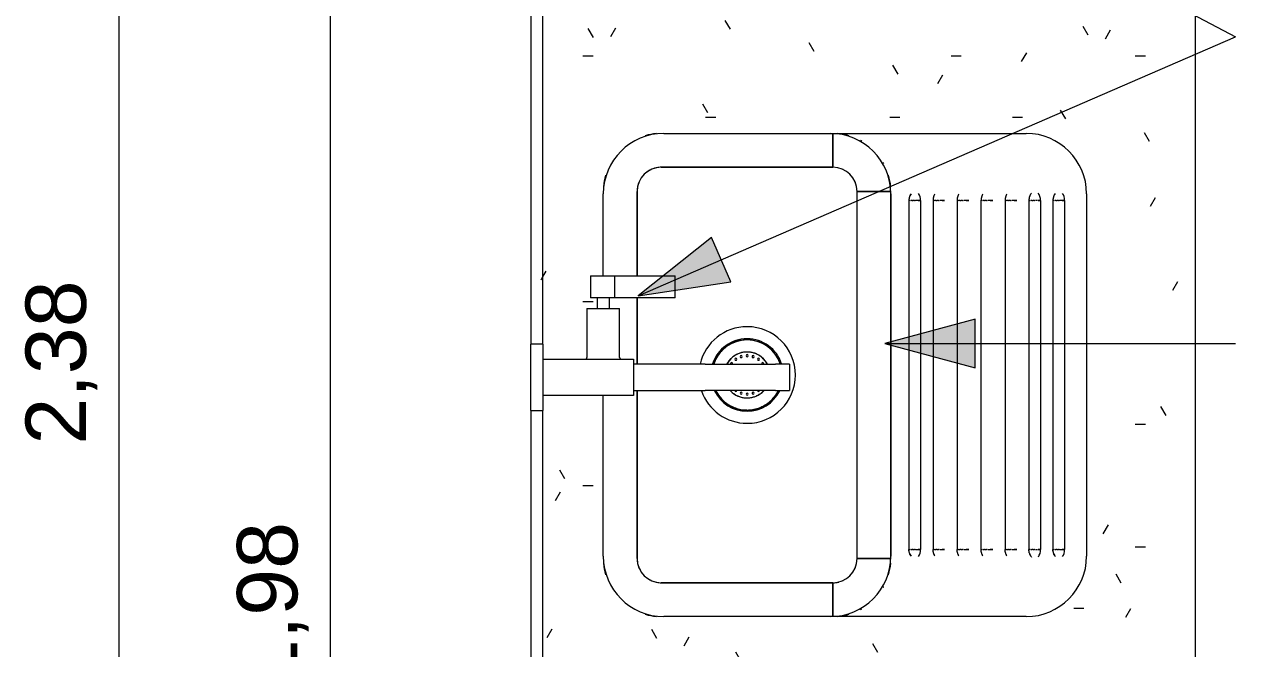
# Model space of a CAD drawing. Header units: millimetres. Extents: x 6080 to 25173, y -19165 to 2725.
# Drawn here: x 11617 to 12636, y -18186 to -17670 of the extents above; entities that cross this region are included whole.
import ezdxf

# ---------------------------------------------------------------- set-up
doc = ezdxf.new("R2010")
doc.units = ezdxf.units.MM
for name, color, linetype, lineweight in [('A-ANNO-DIMS', 211, 'Continuous', 9), ('A-ANNO-DIMS-25', 211, 'Continuous', 9), ('A-DETL-THIN', 151, 'Continuous', 9), ('G-ANNO-TEXT', 231, 'Continuous', 9), ('I-FURN', 30, 'Continuous', 9), ('P-SANR-FIXT', 6, 'Continuous', 9)]:
    doc.layers.add(name, color=color, linetype=linetype, lineweight=lineweight)
doc.styles.add('@Arial Unicode MS', font='ARIALUNI.TTF', dxfattribs={"height": 50})
doc.dimstyles.new('CRT_-__Metros_-_Linha_de_chamada_3_5_mm', dxfattribs={"dimscale": 304.8, "dimtxt": 50.292243, "dimasz": 0.164042, "dimexe": 0.082021, "dimexo": 0.0625, "dimgap": 0.04101, "dimtad": 1, "dimlfac": 0.001, "dimrnd": 0.01, "dimzin": 0, "dimdsep": 46, "dimtxsty": '@Arial Unicode MS', "dimblk1": 'OBLIQUE', "dimblk2": 'OBLIQUE', "dimsah": 1, "dimcen": 0.09, "dimdle": 0.082021, "dimazin": 0, "dimtfac": 1, "dimtdec": 4, "dimtix": 1, "dimtmove": 0, "dimatfit": 3, "dimfxl": 0.492126, "dimfxlon": 1, "dimtvp": 1, "dimtolj": 1, "dimtzin": 0, "dimarcsym": 2})
pattern_1 = [(0, (-7733.42, -19778.45), (203.2, 50.8), [8.382, -144.018, 8.382, -144.018, -812.8]), (0, (-7733.42, -19778.45), (203.2, 50.8), [-304.8, 8.382, -296.418, 8.382, -144.018, -355.6]), (0, (-7733.42, -19778.45), (203.2, 50.8), [-762, 8.382, -93.218, 8.382, -245.618]), (120, (-7657.22, -19753.05), (-145.5941, 150.57636), [8.382, -144.018, 8.382, -144.018, -812.8]), (120, (-7657.22, -19753.05), (-145.5941, 150.57636), [-304.8, 8.382, -296.418, 8.382, -144.018, -355.6]), (120, (-7657.22, -19753.05), (-145.5941, 150.57636), [-762, 8.382, -93.218, 8.382, -245.618]), (240, (-7631.82, -19651.45), (-57.6059, -201.37636), [8.382, -144.018, 8.382, -144.018, -812.8]), (240, (-7631.82, -19651.45), (-57.6059, -201.37636), [-304.8, 8.382, -296.418, 8.382, -144.018, -355.6]), (240, (-7631.82, -19651.45), (-57.6059, -201.37636), [-762, 8.382, -93.218, 8.382, -245.618])]

# ---------------------------------------------------------------- blocks, each defined once
blk = doc.blocks.new('BANCADA LAVANDERIA - BANCADA LAVANDERIA-4419173-Elevação de topo')
at = {"layer": 'I-FURN'}
h = blk.add_hatch(dxfattribs=at)
h.set_pattern_fill('FP_14', color=256, style=0, pattern_type=2)
h.set_pattern_definition(pattern_1)
h.paths.add_polyline_path([(-7064.6, -19139.7), (-7054.6, -19139.7), (-7054.6, -17989.1), (-7064.6, -17989.1), (-7064.6, -18628.8)])
h.paths.add_polyline_path([(-7059.5, -17934.1), (-7054.6, -17934.1), (-7054.6, -17486.5), (-7064.6, -17486.5), (-7064.6, -17934.1)])
h.paths.add_polyline_path([(-4754.6, -17659.7), (-4744.6, -17659.7), (-4744.6, -16759.7), (-7064.6, -16759.7), (-7064.6, -17431.5), (-7054.6, -17431.5), (-7054.6, -16769.7), (-4754.6, -16769.7)])
h = blk.add_hatch(dxfattribs=at)
h.set_pattern_fill('FP_14', color=256, style=0, pattern_type=2)
h.set_pattern_definition(pattern_1)
h.paths.add_polyline_path([(-6514.6, -18259.7), (-6514.6, -17159.7), (-5294.6, -17159.7), (-5294.6, -17659.7), (-4754.6, -17659.7), (-4754.6, -16769.7), (-7054.6, -16769.7), (-7054.6, -17444), (-7017.3, -17443.9), (-7017.7, -17443.6), (-7018.2, -17443.4), (-7017.7, -17442.6), (-7018.2, -17442.6), (-7018.2, -17402), (-7009.6, -17402), (-7009.8, -17393.1), (-7015.1, -17393.1), (-7015, -17375), (-7004.6, -17375), (-7004.6, -17309.7), (-7002.9, -17296.7), (-6997.9, -17284.7), (-6990, -17274.3), (-6979.6, -17266.3), (-6967.6, -17261.4), (-6954, -17259.7), (-6654.6, -17259.7), (-6641.7, -17261.4), (-6629.6, -17266.3), (-6619.3, -17274.3), (-6611.3, -17284.7), (-6606.3, -17296.7), (-6604.6, -17309.7), (-6604.6, -17609.7), (-6606.3, -17622.6), (-6611.3, -17634.7), (-6619.3, -17645), (-6630.1, -17653.2), (-6641.7, -17657.9), (-6654.6, -17659.7), (-6954.6, -17659.7), (-6967.6, -17657.9), (-6979.6, -17653), (-6990, -17645), (-6997.9, -17634.7), (-7003, -17621.8), (-7004.6, -17609.7), (-7004.6, -17474), (-7054.6, -17474), (-7054.6, -17946.6), (-7017.3, -17946.5), (-7017.7, -17946.2), (-7018.2, -17946), (-7017.7, -17945.2), (-7018.2, -17945.2), (-7018.2, -17904.6), (-7009.6, -17904.6), (-7009.6, -17895.7), (-7015.1, -17895.7), (-7015, -17877.6), (-7004.6, -17877.6), (-7004.6, -17809.7), (-7002.9, -17796.7), (-6997.9, -17784.7), (-6990, -17774.3), (-6979.6, -17766.3), (-6967.6, -17761.4), (-6954.6, -17759.7), (-6654.6, -17759.7), (-6641.7, -17761.4), (-6629.6, -17766.3), (-6619.3, -17774.3), (-6611.3, -17784.7), (-6606.3, -17796.7), (-6604.6, -17809.7), (-6604.6, -18109.7), (-6606.3, -18122.6), (-6611.3, -18134.7), (-6619.3, -18145), (-6630.1, -18153.2), (-6641.7, -18157.9), (-6654.6, -18159.7), (-6954.6, -18159.7), (-6967.6, -18157.9), (-6979.6, -18153), (-6990, -18145), (-6997.9, -18134.7), (-7002.9, -18122.6), (-7004.6, -18109.7), (-7004.6, -17976.6), (-7054.6, -17976.6), (-7054.6, -18259.7), (-6586.9, -18259.7)])
h.paths.add_polyline_path([(-6965.6, -17197.1), (-6968.4, -17197), (-6966, -17197), (-6965.9, -17197)])
h.paths.add_polyline_path([(-6965.4, -17196.9), (-6965.4, -17196.6), (-6965.4, -17196.9)])
h.paths.add_polyline_path([(-6960.1, -17196.9), (-6960.1, -17196.6), (-6960.6, -17196.6)])
h.paths.add_polyline_path([(-6962.7, -17197.2), (-6966.9, -17196.8), (-6967.1, -17196.6), (-6968.4, -17196.9), (-6968.6, -17197), (-6973.9, -17196.9), (-6974.1, -17196.8), (-6974.4, -17196.6), (-6979.7, -17196.6), (-6979.7, -17190.7), (-6977.8, -17190.7), (-6977.8, -17188.2), (-6979.7, -17188.2), (-6979.7, -17187.4), (-6995.5, -17187.4), (-6995.5, -17153.9), (-6979.7, -17153.9), (-6979.7, -17149.7), (-6978, -17149.7), (-6978, -17149.2), (-6947.5, -17149.2), (-6947.5, -17149.7), (-6945.7, -17149.7), (-6945.7, -17188.2), (-6947.7, -17188.2), (-6947.7, -17190.7), (-6945.7, -17190.7), (-6945.7, -17196.6), (-6952.9, -17196.9), (-6956.2, -17197), (-6960.1, -17197.1)])
h.paths.add_polyline_path([(-6956.9, -17197), (-6953.3, -17196.9), (-6958.2, -17196.9)])
for p, q in [((-7064.6, -17486.5), (-7064.6, -17934.1)), ((-7054.6, -17934.1), (-7054.6, -17486.5)), ((-6954.6, -17759.7), (-6654.6, -17759.7)), ((-6814.6, -17759.8), (-6814.6, -17787.7)), ((-6814.6, -17787.7), (-6956.6, -17787.7)), ((-6956.6, -17787.7), (-6814.6, -17787.7)), ((-7004.6, -17877.6), (-7004.6, -17809.7)), ((-6976.6, -17807.7), (-6976.6, -17877.6)), ((-6976.6, -17877.6), (-6976.6, -17807.7)), ((-6794.6, -18111.7), (-6794.6, -17807.7)), ((-6766.9, -17807.7), (-6794.6, -17807.7)), ((-6794.6, -17807.7), (-6766.9, -17807.7)), ((-6794.6, -18111.7), (-6794.6, -17807.7)), ((-6766.6, -18109.7), (-6766.6, -17809.7)), ((-6766.6, -17809.7), (-6766.6, -18109.7)), ((-6604.6, -17809.7), (-6604.6, -18109.7)), ((-6751.3, -17815.2), (-6751.6, -17815.2)), ((-6751.6, -17815.2), (-6751.6, -18104.2)), ((-6750.5, -17815.2), (-6750.9, -17815.2)), ((-6750.1, -17815.2), (-6749.8, -17815.2)), ((-6749.4, -17815.2), (-6749.8, -17815.2)), ((-6748.9, -17815.2), (-6749.4, -17815.2)), ((-6748.9, -17815.2), (-6748.2, -17815.2)), ((-6747.1, -17815.2), (-6748.3, -17815.2)), ((-6747.1, -17815.2), (-6746.6, -17815.2)), ((-6744.4, -17815.2), (-6746.1, -17815.2)), ((-6742, -17815.2), (-6744.1, -17815.2)), ((-6744.1, -17815.2), (-6742, -17815.2)), ((-6742, -17815.2), (-6742, -18104.2)), ((-6731.4, -17815.2), (-6731.7, -17815.2)), ((-6731.7, -17815.2), (-6731.7, -18104.2)), ((-6730.6, -17815.2), (-6731, -17815.2)), ((-6730.2, -17815.2), (-6729.9, -17815.2)), ((-6729.4, -17815.2), (-6729.9, -17815.2)), ((-6729, -17815.2), (-6729.4, -17815.2)), ((-6729, -17815.2), (-6728.3, -17815.2)), ((-6727.2, -17815.2), (-6728.3, -17815.2)), ((-6727.2, -17815.2), (-6726.7, -17815.2)), ((-6724.5, -17815.2), (-6726.2, -17815.2)), ((-6722.1, -17815.2), (-6724.2, -17815.2)), ((-6724.2, -17815.2), (-6722.1, -17815.2)), ((-6711.5, -17815.2), (-6711.8, -17815.2)), ((-6711.8, -17815.2), (-6711.8, -18104.2)), ((-6710.7, -17815.2), (-6711.1, -17815.2)), ((-6710.3, -17815.2), (-6710, -17815.2)), ((-6709.6, -17815.2), (-6710, -17815.2)), ((-6709.1, -17815.2), (-6709.6, -17815.2)), ((-6709.1, -17815.2), (-6708.4, -17815.2)), ((-6707.3, -17815.2), (-6708.5, -17815.2)), ((-6707.3, -17815.2), (-6706.8, -17815.2)), ((-6704.6, -17815.2), (-6706.3, -17815.2)), ((-6702.2, -17815.2), (-6704.3, -17815.2)), ((-6704.3, -17815.2), (-6702.2, -17815.2)), ((-6692, -17815.2), (-6692, -18104.2)), ((-6691.6, -17815.2), (-6691.9, -17815.2)), ((-6690.9, -17815.2), (-6691.2, -17815.2)), ((-6690.4, -17815.2), (-6690.1, -17815.2)), ((-6689.7, -17815.2), (-6690.1, -17815.2)), ((-6689.2, -17815.2), (-6689.7, -17815.2)), ((-6689.2, -17815.2), (-6688.6, -17815.2)), ((-6687.4, -17815.2), (-6688.6, -17815.2)), ((-6687.5, -17815.2), (-6686.9, -17815.2)), ((-6684.7, -17815.2), (-6686.4, -17815.2)), ((-6682.3, -17815.2), (-6684.4, -17815.2)), ((-6684.4, -17815.2), (-6682.3, -17815.2)), ((-6672.1, -17815.2), (-6672.1, -18104.2)), ((-6671.7, -17815.2), (-6672, -17815.2)), ((-6671, -17815.2), (-6671.3, -17815.2)), ((-6670.5, -17815.2), (-6670.2, -17815.2)), ((-6669.8, -17815.2), (-6670.2, -17815.2)), ((-6669.3, -17815.2), (-6669.8, -17815.2)), ((-6669.3, -17815.2), (-6668.7, -17815.2)), ((-6667.6, -17815.2), (-6668.7, -17815.2)), ((-6667.6, -17815.2), (-6667, -17815.2)), ((-6664.8, -17815.2), (-6666.5, -17815.2)), ((-6662.4, -17815.2), (-6664.5, -17815.2)), ((-6664.5, -17815.2), (-6662.4, -17815.2)), ((-6652, -17815.2), (-6652.3, -17815.2)), ((-6652.3, -17815.2), (-6652.3, -18104.2)), ((-6651.8, -17815.2), (-6651.7, -17815.2)), ((-6651.2, -17815.2), (-6651.7, -17815.2)), ((-6650.8, -17815.2), (-6650.5, -17815.2)), ((-6650.1, -17815.2), (-6650.5, -17815.2)), ((-6649.6, -17815.2), (-6650.1, -17815.2)), ((-6649.6, -17815.2), (-6648.9, -17815.2)), ((-6647.8, -17815.2), (-6648.9, -17815.2)), ((-6647.8, -17815.2), (-6647.3, -17815.2)), ((-6645.1, -17815.2), (-6646.8, -17815.2)), ((-6642.7, -17815.2), (-6644.8, -17815.2)), ((-6644.8, -17815.2), (-6642.7, -17815.2)), ((-6642.7, -17815.2), (-6642.7, -18104.2)), ((-6632.1, -17815.2), (-6632.4, -17815.2)), ((-6632.4, -17815.2), (-6632.4, -18104.2)), ((-6631.3, -17815.2), (-6631.7, -17815.2)), ((-6630.9, -17815.2), (-6630.6, -17815.2)), ((-6630.2, -17815.2), (-6630.6, -17815.2)), ((-6629.7, -17815.2), (-6630.2, -17815.2)), ((-6629.7, -17815.2), (-6629, -17815.2)), ((-6627.9, -17815.2), (-6629, -17815.2)), ((-6627.9, -17815.2), (-6627.4, -17815.2)), ((-6625.2, -17815.2), (-6626.9, -17815.2)), ((-6622.8, -17815.2), (-6624.9, -17815.2)), ((-6624.9, -17815.2), (-6622.8, -17815.2)), ((-6622.8, -17815.2), (-6622.8, -18104.2)), ((-6976.6, -17895.7), (-6976.6, -17950.6)), ((-6976.6, -17950.6), (-6976.6, -17895.7)), ((-6976.6, -17972.6), (-6976.6, -18111.7)), ((-6976.6, -18111.7), (-6976.6, -17972.6)), ((-7004.6, -18109.7), (-7004.6, -17976.6)), ((-7064.6, -17989.1), (-7064.6, -19139.7)), ((-7054.6, -19139.7), (-7054.6, -17989.1)), ((-6751.6, -18104.2), (-6751.3, -18104.2)), ((-6750.9, -18104.2), (-6750.5, -18104.2)), ((-6749.8, -18104.2), (-6750.1, -18104.2)), ((-6749.8, -18104.2), (-6749.4, -18104.2)), ((-6749.4, -18104.2), (-6748.9, -18104.2)), ((-6748.2, -18104.2), (-6748.9, -18104.2)), ((-6748.3, -18104.2), (-6747.1, -18104.2)), ((-6746.6, -18104.2), (-6747.1, -18104.2)), ((-6746.1, -18104.2), (-6744.4, -18104.2)), ((-6744.1, -18104.2), (-6742, -18104.2)), ((-6742, -18104.2), (-6744.1, -18104.2)), ((-6731.7, -18104.2), (-6731.4, -18104.2)), ((-6731, -18104.2), (-6730.6, -18104.2)), ((-6729.9, -18104.2), (-6730.2, -18104.2)), ((-6729.9, -18104.2), (-6729.4, -18104.2)), ((-6729.4, -18104.2), (-6729, -18104.2)), ((-6728.3, -18104.2), (-6729, -18104.2)), ((-6728.3, -18104.2), (-6727.2, -18104.2)), ((-6726.7, -18104.2), (-6727.2, -18104.2)), ((-6726.2, -18104.2), (-6724.5, -18104.2)), ((-6724.2, -18104.2), (-6722.1, -18104.2)), ((-6722.1, -18104.2), (-6724.2, -18104.2)), ((-6711.8, -18104.2), (-6711.5, -18104.2)), ((-6711.1, -18104.2), (-6710.7, -18104.2)), ((-6710, -18104.2), (-6710.3, -18104.2)), ((-6710, -18104.2), (-6709.6, -18104.2)), ((-6709.6, -18104.2), (-6709.1, -18104.2)), ((-6708.4, -18104.2), (-6709.1, -18104.2)), ((-6708.5, -18104.2), (-6707.3, -18104.2)), ((-6706.8, -18104.2), (-6707.3, -18104.2)), ((-6706.3, -18104.2), (-6704.6, -18104.2)), ((-6704.3, -18104.2), (-6702.2, -18104.2)), ((-6702.2, -18104.2), (-6704.3, -18104.2)), ((-6691.9, -18104.2), (-6691.6, -18104.2)), ((-6691.2, -18104.2), (-6690.9, -18104.2)), ((-6690.1, -18104.2), (-6690.4, -18104.2)), ((-6690.1, -18104.2), (-6689.7, -18104.2)), ((-6689.7, -18104.2), (-6689.2, -18104.2)), ((-6688.6, -18104.2), (-6689.2, -18104.2)), ((-6688.6, -18104.2), (-6687.4, -18104.2)), ((-6686.9, -18104.2), (-6687.5, -18104.2)), ((-6686.4, -18104.2), (-6684.7, -18104.2)), ((-6684.4, -18104.2), (-6682.3, -18104.2)), ((-6682.3, -18104.2), (-6684.4, -18104.2)), ((-6672, -18104.2), (-6671.7, -18104.2)), ((-6671.3, -18104.2), (-6671, -18104.2)), ((-6670.2, -18104.2), (-6670.5, -18104.2)), ((-6670.2, -18104.2), (-6669.8, -18104.2)), ((-6669.8, -18104.2), (-6669.3, -18104.2)), ((-6668.7, -18104.2), (-6669.3, -18104.2)), ((-6668.7, -18104.2), (-6667.6, -18104.2)), ((-6667, -18104.2), (-6667.6, -18104.2)), ((-6666.5, -18104.2), (-6664.8, -18104.2)), ((-6664.5, -18104.2), (-6662.4, -18104.2)), ((-6662.4, -18104.2), (-6664.5, -18104.2)), ((-6652.3, -18104.2), (-6652, -18104.2)), ((-6651.7, -18104.2), (-6651.8, -18104.2)), ((-6651.7, -18104.2), (-6651.2, -18104.2)), ((-6650.5, -18104.2), (-6650.8, -18104.2)), ((-6650.5, -18104.2), (-6650.1, -18104.2)), ((-6650.1, -18104.2), (-6649.6, -18104.2)), ((-6648.9, -18104.2), (-6649.6, -18104.2)), ((-6648.9, -18104.2), (-6647.8, -18104.2)), ((-6647.3, -18104.2), (-6647.8, -18104.2)), ((-6646.8, -18104.2), (-6645.1, -18104.2)), ((-6644.8, -18104.2), (-6642.7, -18104.2)), ((-6642.7, -18104.2), (-6644.8, -18104.2)), ((-6632.4, -18104.2), (-6632.1, -18104.2)), ((-6631.7, -18104.2), (-6631.3, -18104.2)), ((-6630.6, -18104.2), (-6630.9, -18104.2)), ((-6630.6, -18104.2), (-6630.2, -18104.2)), ((-6630.2, -18104.2), (-6629.7, -18104.2)), ((-6629, -18104.2), (-6629.7, -18104.2)), ((-6629, -18104.2), (-6627.9, -18104.2)), ((-6627.4, -18104.2), (-6627.9, -18104.2)), ((-6626.9, -18104.2), (-6625.2, -18104.2)), ((-6624.9, -18104.2), (-6622.8, -18104.2)), ((-6622.8, -18104.2), (-6624.9, -18104.2)), ((-6794.6, -18111.7), (-6766.9, -18111.7)), ((-6766.9, -18111.7), (-6794.6, -18111.7)), ((-6956.6, -18131.7), (-6814.6, -18131.7)), ((-6814.6, -18131.7), (-6956.6, -18131.7)), ((-6814.6, -18131.7), (-6814.6, -18159.6)), ((-6654.6, -18159.7), (-6954.6, -18159.7))]:
    blk.add_line(p, q, dxfattribs=at)
at = {"layer": 'I-FURN', "flags": 128}
for points in [[(-6814.6, -17787.7), (-6814.6, -17780.4), (-6814.6, -17773.7), (-6814.6, -17767.9), (-6814.6, -17763.4), (-6814.6, -17760.6), (-6814.6, -17759.8)], [(-6750.2, -17810), (-6750.4, -17810.3), (-6750.5, -17810.6), (-6750.7, -17810.9), (-6750.8, -17811.1), (-6750.9, -17811.4), (-6751, -17811.7), (-6751.1, -17812), (-6751.2, -17812.3), (-6751.3, -17812.5), (-6751.4, -17812.8), (-6751.4, -17813.1), (-6751.5, -17813.3), (-6751.5, -17813.6), (-6751.5, -17813.8), (-6751.6, -17814.1), (-6751.6, -17814.4), (-6751.6, -17814.6), (-6751.6, -17814.9), (-6751.6, -17815.1), (-6751.6, -17815.2)], [(-6730.3, -17810), (-6730.4, -17810.3), (-6730.6, -17810.6), (-6730.7, -17810.9), (-6730.9, -17811.1), (-6731, -17811.4), (-6731.1, -17811.7), (-6731.2, -17812), (-6731.3, -17812.3), (-6731.4, -17812.5), (-6731.4, -17812.8), (-6731.5, -17813.1), (-6731.5, -17813.3), (-6731.6, -17813.6), (-6731.6, -17813.8), (-6731.7, -17814.1), (-6731.7, -17814.4), (-6731.7, -17814.6), (-6731.7, -17814.9), (-6731.7, -17815.1), (-6731.7, -17815.2)], [(-6710.4, -17810), (-6710.6, -17810.3), (-6710.7, -17810.6), (-6710.9, -17810.9), (-6711, -17811.1), (-6711.1, -17811.4), (-6711.2, -17811.7), (-6711.3, -17812), (-6711.4, -17812.3), (-6711.5, -17812.5), (-6711.5, -17812.8), (-6711.6, -17813.1), (-6711.7, -17813.3), (-6711.7, -17813.6), (-6711.7, -17813.8), (-6711.8, -17814.1), (-6711.8, -17814.4), (-6711.8, -17814.6), (-6711.8, -17814.9), (-6711.8, -17815.1), (-6711.8, -17815.2)], [(-6690.5, -17810), (-6690.7, -17810.3), (-6690.8, -17810.6), (-6691, -17810.9), (-6691.1, -17811.1), (-6691.2, -17811.4), (-6691.3, -17811.7), (-6691.4, -17812), (-6691.5, -17812.3), (-6691.6, -17812.5), (-6691.7, -17812.8), (-6691.7, -17813.1), (-6691.8, -17813.3), (-6691.8, -17813.6), (-6691.9, -17813.8), (-6691.9, -17814.1), (-6691.9, -17814.4), (-6691.9, -17814.6), (-6691.9, -17814.9), (-6692, -17815.1), (-6692, -17815.2)], [(-6670.6, -17810), (-6670.8, -17810.3), (-6670.9, -17810.6), (-6671.1, -17810.9), (-6671.2, -17811.1), (-6671.3, -17811.4), (-6671.4, -17811.7), (-6671.5, -17812), (-6671.6, -17812.3), (-6671.7, -17812.5), (-6671.8, -17812.8), (-6671.8, -17813.1), (-6671.9, -17813.3), (-6671.9, -17813.6), (-6672, -17813.8), (-6672, -17814.1), (-6672, -17814.4), (-6672, -17814.6), (-6672.1, -17814.9), (-6672.1, -17815.1), (-6672.1, -17815.2)], [(-6650.9, -17810), (-6651, -17810.3), (-6651.2, -17810.6), (-6651.3, -17810.9), (-6651.5, -17811.1), (-6651.6, -17811.4), (-6651.7, -17811.7), (-6651.8, -17812), (-6651.9, -17812.3), (-6652, -17812.5), (-6652, -17812.8), (-6652.1, -17813.1), (-6652.1, -17813.3), (-6652.2, -17813.6), (-6652.2, -17813.8), (-6652.3, -17814.1), (-6652.3, -17814.4), (-6652.3, -17814.6), (-6652.3, -17814.9), (-6652.3, -17815.1), (-6652.3, -17815.2)], [(-6631, -17810), (-6631.1, -17810.3), (-6631.3, -17810.6), (-6631.5, -17810.9), (-6631.6, -17811.1), (-6631.7, -17811.4), (-6631.8, -17811.7), (-6631.9, -17812), (-6632, -17812.3), (-6632.1, -17812.5), (-6632.1, -17812.8), (-6632.2, -17813.1), (-6632.3, -17813.3), (-6632.3, -17813.6), (-6632.3, -17813.8), (-6632.4, -17814.1), (-6632.4, -17814.4), (-6632.4, -17814.6), (-6632.4, -17814.9), (-6632.4, -17815.1), (-6632.4, -17815.2)], [(-6885.6, -17930.7), (-6886.8, -17930.7), (-6887.9, -17930.7), (-6889.1, -17930.9), (-6890.2, -17931), (-6891.4, -17931.2), (-6892.5, -17931.5), (-6893.6, -17931.8), (-6894.7, -17932.1), (-6895.8, -17932.5), (-6896.9, -17932.9), (-6898, -17933.4), (-6899, -17933.9), (-6900, -17934.5), (-6901, -17935.1), (-6902, -17935.7), (-6902.9, -17936.4), (-6903.9, -17937.1), (-6904.7, -17937.8), (-6905.6, -17938.6), (-6906.4, -17939.4), (-6907.2, -17940.3), (-6908, -17941.2), (-6908.7, -17942.1), (-6909.4, -17943), (-6910, -17944), (-6910.6, -17945), (-6911.2, -17946), (-6911.7, -17947), (-6912.2, -17948.1), (-6912.6, -17949.1), (-6913, -17950.2), (-6913.2, -17950.6)], [(-6858.1, -17950.6), (-6858.4, -17949.7), (-6858.8, -17948.6), (-6859.3, -17947.6), (-6859.8, -17946.5), (-6860.3, -17945.5), (-6860.9, -17944.5), (-6861.5, -17943.5), (-6862.2, -17942.6), (-6862.9, -17941.7), (-6863.6, -17940.8), (-6864.4, -17939.9), (-6865.2, -17939.1), (-6866, -17938.3), (-6866.9, -17937.5), (-6867.8, -17936.8), (-6868.7, -17936.1), (-6869.7, -17935.4), (-6870.7, -17934.8), (-6871.7, -17934.2), (-6872.7, -17933.7), (-6873.8, -17933.2), (-6874.8, -17932.7), (-6875.9, -17932.3), (-6877, -17932), (-6878.1, -17931.6), (-6879.2, -17931.4), (-6880.4, -17931.1), (-6881.5, -17930.9), (-6882.7, -17930.8), (-6883.8, -17930.7), (-6885, -17930.7), (-6885.6, -17930.7)], [(-6885.6, -17940.7), (-6886.4, -17940.7), (-6887.1, -17940.7), (-6887.9, -17940.8), (-6888.6, -17940.9), (-6889.4, -17941), (-6890.1, -17941.2), (-6890.9, -17941.4), (-6891.6, -17941.6), (-6892.3, -17941.9), (-6893, -17942.2), (-6893.7, -17942.5), (-6894.4, -17942.8), (-6895.1, -17943.2), (-6895.7, -17943.6), (-6896.3, -17944), (-6897, -17944.4), (-6897.6, -17944.9), (-6898.1, -17945.4), (-6898.7, -17945.9), (-6899.2, -17946.4), (-6899.8, -17947), (-6900.3, -17947.5), (-6900.7, -17948.1), (-6901.2, -17948.8), (-6901.6, -17949.4), (-6902, -17950), (-6902.3, -17950.6)], [(-6869, -17950.4), (-6869.4, -17949.7), (-6869.8, -17949.1), (-6870.3, -17948.5), (-6870.7, -17947.9), (-6871.2, -17947.3), (-6871.7, -17946.7), (-6872.2, -17946.2), (-6872.8, -17945.6), (-6873.4, -17945.1), (-6873.9, -17944.7), (-6874.6, -17944.2), (-6875.2, -17943.8), (-6875.8, -17943.4), (-6876.5, -17943), (-6877.2, -17942.6), (-6877.8, -17942.3), (-6878.5, -17942), (-6879.3, -17941.7), (-6880, -17941.5), (-6880.7, -17941.3), (-6881.4, -17941.1), (-6882.2, -17941), (-6882.9, -17940.8), (-6883.7, -17940.7), (-6884.5, -17940.7), (-6885.2, -17940.7), (-6885.6, -17940.7)], [(-6911.5, -17972.8), (-6910.9, -17973.8), (-6910.4, -17974.8), (-6909.7, -17975.8), (-6909.1, -17976.7), (-6908.4, -17977.6), (-6907.6, -17978.5), (-6906.9, -17979.4), (-6906, -17980.2), (-6905.2, -17981), (-6904.3, -17981.8), (-6903.4, -17982.5), (-6902.5, -17983.2), (-6901.6, -17983.9), (-6900.6, -17984.5), (-6899.6, -17985.1), (-6898.5, -17985.6), (-6897.5, -17986.1), (-6896.4, -17986.6), (-6895.3, -17987), (-6894.2, -17987.3), (-6893.1, -17987.7), (-6892, -17987.9), (-6890.9, -17988.2), (-6889.7, -17988.4), (-6888.6, -17988.5), (-6887.4, -17988.6), (-6886.2, -17988.6), (-6885.6, -17988.7)], [(-6899.5, -17972.6), (-6899, -17973.1), (-6898.5, -17973.7), (-6897.9, -17974.2), (-6897.3, -17974.6), (-6896.7, -17975.1), (-6896.1, -17975.5), (-6895.4, -17975.9), (-6894.8, -17976.3), (-6894.1, -17976.7), (-6893.4, -17977), (-6892.7, -17977.3), (-6892, -17977.6), (-6891.3, -17977.8), (-6890.5, -17978), (-6889.8, -17978.2), (-6889.1, -17978.3), (-6888.3, -17978.5), (-6887.5, -17978.6), (-6886.8, -17978.6), (-6886, -17978.6), (-6885.6, -17978.7)], [(-6885.6, -17988.7), (-6884.5, -17988.6), (-6883.3, -17988.6), (-6882.1, -17988.4), (-6881, -17988.3), (-6879.9, -17988.1), (-6878.7, -17987.8), (-6877.6, -17987.5), (-6876.5, -17987.2), (-6875.4, -17986.8), (-6874.3, -17986.4), (-6873.3, -17985.9), (-6872.2, -17985.4), (-6871.2, -17984.8), (-6870.2, -17984.2), (-6869.2, -17983.6), (-6868.3, -17982.9), (-6867.4, -17982.2), (-6866.5, -17981.5), (-6865.6, -17980.7), (-6864.8, -17979.9), (-6864, -17979), (-6863.3, -17978.1), (-6862.5, -17977.2), (-6861.9, -17976.3), (-6861.2, -17975.3), (-6860.6, -17974.3), (-6860, -17973.3), (-6859.7, -17972.6)], [(-6885.6, -17978.7), (-6884.9, -17978.6), (-6884.1, -17978.6), (-6883.3, -17978.5), (-6882.6, -17978.4), (-6881.8, -17978.3), (-6881.1, -17978.1), (-6880.4, -17977.9), (-6879.6, -17977.7), (-6878.9, -17977.4), (-6878.2, -17977.2), (-6877.5, -17976.8), (-6876.8, -17976.5), (-6876.2, -17976.1), (-6875.5, -17975.7), (-6874.9, -17975.3), (-6874.3, -17974.9), (-6873.7, -17974.4), (-6873.1, -17973.9), (-6872.5, -17973.4), (-6872, -17972.9)], [(-6750.2, -18109.3), (-6750.4, -18109), (-6750.5, -18108.7), (-6750.7, -18108.4), (-6750.8, -18108.2), (-6750.9, -18107.9), (-6751, -18107.6), (-6751.1, -18107.3), (-6751.2, -18107), (-6751.3, -18106.8), (-6751.4, -18106.5), (-6751.4, -18106.2), (-6751.5, -18106), (-6751.5, -18105.7), (-6751.5, -18105.5), (-6751.6, -18105.2), (-6751.6, -18104.9), (-6751.6, -18104.7), (-6751.6, -18104.4), (-6751.6, -18104.2), (-6751.6, -18104.2)], [(-6730.3, -18109.3), (-6730.4, -18109), (-6730.6, -18108.7), (-6730.7, -18108.4), (-6730.9, -18108.2), (-6731, -18107.9), (-6731.1, -18107.6), (-6731.2, -18107.3), (-6731.3, -18107), (-6731.4, -18106.8), (-6731.4, -18106.5), (-6731.5, -18106.2), (-6731.5, -18106), (-6731.6, -18105.7), (-6731.6, -18105.5), (-6731.7, -18105.2), (-6731.7, -18104.9), (-6731.7, -18104.7), (-6731.7, -18104.4), (-6731.7, -18104.2), (-6731.7, -18104.2)], [(-6710.4, -18109.3), (-6710.6, -18109), (-6710.7, -18108.7), (-6710.9, -18108.4), (-6711, -18108.2), (-6711.1, -18107.9), (-6711.2, -18107.6), (-6711.3, -18107.3), (-6711.4, -18107), (-6711.5, -18106.8), (-6711.5, -18106.5), (-6711.6, -18106.2), (-6711.7, -18106), (-6711.7, -18105.7), (-6711.7, -18105.5), (-6711.8, -18105.2), (-6711.8, -18104.9), (-6711.8, -18104.7), (-6711.8, -18104.4), (-6711.8, -18104.2), (-6711.8, -18104.2)], [(-6690.5, -18109.3), (-6690.7, -18109), (-6690.8, -18108.7), (-6691, -18108.4), (-6691.1, -18108.2), (-6691.2, -18107.9), (-6691.3, -18107.6), (-6691.4, -18107.3), (-6691.5, -18107), (-6691.6, -18106.8), (-6691.7, -18106.5), (-6691.7, -18106.2), (-6691.8, -18106), (-6691.8, -18105.7), (-6691.9, -18105.5), (-6691.9, -18105.2), (-6691.9, -18104.9), (-6691.9, -18104.7), (-6691.9, -18104.4), (-6692, -18104.2), (-6692, -18104.2)], [(-6670.6, -18109.3), (-6670.8, -18109), (-6670.9, -18108.7), (-6671.1, -18108.4), (-6671.2, -18108.2), (-6671.3, -18107.9), (-6671.4, -18107.6), (-6671.5, -18107.3), (-6671.6, -18107), (-6671.7, -18106.8), (-6671.8, -18106.5), (-6671.8, -18106.2), (-6671.9, -18106), (-6671.9, -18105.7), (-6672, -18105.5), (-6672, -18105.2), (-6672, -18104.9), (-6672, -18104.7), (-6672.1, -18104.4), (-6672.1, -18104.2), (-6672.1, -18104.2)], [(-6650.9, -18109.3), (-6651, -18109), (-6651.2, -18108.7), (-6651.3, -18108.4), (-6651.5, -18108.2), (-6651.6, -18107.9), (-6651.7, -18107.6), (-6651.8, -18107.3), (-6651.9, -18107), (-6652, -18106.8), (-6652, -18106.5), (-6652.1, -18106.2), (-6652.1, -18106), (-6652.2, -18105.7), (-6652.2, -18105.5), (-6652.3, -18105.2), (-6652.3, -18104.9), (-6652.3, -18104.7), (-6652.3, -18104.4), (-6652.3, -18104.2), (-6652.3, -18104.2)], [(-6631, -18109.3), (-6631.1, -18109), (-6631.3, -18108.7), (-6631.5, -18108.4), (-6631.6, -18108.2), (-6631.7, -18107.9), (-6631.8, -18107.6), (-6631.9, -18107.3), (-6632, -18107), (-6632.1, -18106.8), (-6632.1, -18106.5), (-6632.2, -18106.2), (-6632.3, -18106), (-6632.3, -18105.7), (-6632.3, -18105.5), (-6632.4, -18105.2), (-6632.4, -18104.9), (-6632.4, -18104.7), (-6632.4, -18104.4), (-6632.4, -18104.2), (-6632.4, -18104.2)], [(-6814.6, -18159.6), (-6814.6, -18158.7), (-6814.6, -18155.9), (-6814.6, -18151.4), (-6814.6, -18145.6), (-6814.6, -18138.9), (-6814.6, -18131.7)]]:
    blk.add_lwpolyline(points, dxfattribs=at)
at = {"layer": 'I-FURN'}
for centre, radius, start, end in [((-6954.6, -17809.7), 50, 90, 180), ((-6956.6, -17807.7), 48, 94.7952, 106.0902), ((-6816.6, -17809.7), 50, 360, 90), ((-6814.6, -17807.7), 48, 73.9098, 85.2048), ((-6654.6, -17809.7), 50, 360, 90), ((-6814.6, -17807.7), 48, 60.0869, 61.0902), ((-6956.6, -17807.7), 20, 90, 180), ((-6956.6, -17807.7), 20, 102.343, 135), ((-6956.6, -17807.7), 20, 90, 101.4101), ((-6814.6, -17807.7), 20, 0, 90), ((-6814.6, -17807.7), 20, 65.0287, 69.9713), ((-6814.6, -17807.7), 48, 28.6093, 29.9131), ((-6956.6, -17807.7), 48, 163.9098, 175.2048), ((-6956.6, -17807.7), 20, 146.0948, 167.6486), ((-6814.6, -17807.7), 20, 19.5764, 24.2743), ((-6814.6, -17807.7), 48, 4.7952, 16.0902), ((-6956.6, -17807.7), 20, 168.5899, 180), ((-6885.6, -17959.7), 40, 90, 166.914), ((-6885.6, -17959.7), 40, 270, 90), ((-6885.6, -17959.7), 30, 90, 162), ((-6885.6, -17959.7), 29, 90, 161.8435), ((-6885.6, -17959.7), 30, 18, 90), ((-6885.6, -17959.7), 29, 18.1565, 90), ((-6885.6, -17959.7), 19, 90, 151.0728), ((-6890.6, -17944.5), 0.84, 90, 270), ((-6890.6, -17944.5), 0.84, 270, 90), ((-6885.6, -17943.7), 0.84, 90, 270), ((-6885.6, -17959.7), 19, 28.9272, 90), ((-6885.6, -17943.7), 0.84, 270, 90), ((-6880.7, -17944.5), 0.84, 90, 270), ((-6880.7, -17944.5), 0.84, 270, 90), ((-6898.5, -17950.3), 0.84, 90, 210), ((-6898.5, -17950.3), 0.84, 330, 90), ((-6895, -17946.7), 0.84, 90, 270), ((-6895, -17946.7), 0.84, 270, 90), ((-6876.2, -17946.7), 0.84, 90, 270), ((-6876.2, -17946.7), 0.84, 270, 90), ((-6872.7, -17950.3), 0.84, 90, 210), ((-6872.7, -17950.3), 0.84, 330, 90), ((-6885.6, -17959.7), 40, 199.0667, 270), ((-6885.6, -17959.7), 30, 205.9587, 270), ((-6885.6, -17959.7), 29, 206.9212, 270), ((-6885.6, -17959.7), 19, 223.2961, 270), ((-6895, -17972.6), 0.84, 180, 270), ((-6895, -17972.6), 0.84, 270, 0), ((-6890.6, -17974.8), 0.84, 90, 270), ((-6890.6, -17974.8), 0.84, 270, 90), ((-6885.6, -17959.7), 19, 270, 316.7039), ((-6885.6, -17959.7), 29, 270, 333.0788), ((-6885.6, -17959.7), 30, 270, 334.0413), ((-6880.7, -17974.8), 0.84, 90, 270), ((-6880.7, -17974.8), 0.84, 270, 90), ((-6876.2, -17972.6), 0.84, 180, 270), ((-6876.2, -17972.6), 0.84, 270, 0), ((-6885.6, -17975.6), 0.84, 90, 270), ((-6885.6, -17975.6), 0.84, 270, 90), ((-6954.6, -18109.7), 50, 180, 270), ((-6956.6, -18111.7), 48, 184.7952, 196.0902), ((-6956.6, -18111.7), 20, 180, 225), ((-6956.6, -18111.7), 20, 180, 270), ((-6816.6, -18109.7), 50, 270, 360), ((-6814.6, -18111.7), 20, 270, 0), ((-6814.6, -18111.7), 48, 343.9098, 355.4069), ((-6654.6, -18109.7), 50, 270, 0), ((-6814.6, -18111.7), 20, 335.0287, 340.4236), ((-6956.6, -18111.7), 20, 236.0948, 257.6486), ((-6956.6, -18111.7), 20, 258.5899, 270), ((-6814.6, -18111.7), 20, 270, 283.8721), ((-6814.6, -18111.7), 20, 290.0287, 294.9713), ((-6814.6, -18111.7), 48, 330.0869, 331.0902), ((-6956.6, -18111.7), 48, 253.9098, 265.2048), ((-6814.6, -18111.7), 48, 274.7952, 286.0902), ((-6814.6, -18111.7), 48, 298.6093, 299.9131)]:
    blk.add_arc(centre, radius, start, end, dxfattribs=at)
for centre, start_param, end_param in [((-6746.7, -17815.2), 0.739401, 1.047198), ((-6746.7, -17815.2), 4.712389, 5.569771), ((-6647.4, -17815.2), 0.653387, 1.047198), ((-6647.4, -17815.2), 4.712389, 5.645427), ((-6627.5, -17815.2), 0.698688, 1.047198), ((-6627.5, -17815.2), 4.712389, 5.605581), ((-6746.7, -18104.2), 3.855007, 4.712389), ((-6647.4, -18104.2), 3.798167, 4.712389), ((-6627.5, -18104.2), 3.829979, 4.712389), ((-6746.7, -18104.2), 2.094395, 2.402192), ((-6647.4, -18104.2), 2.094395, 2.541424), ((-6627.5, -18104.2), 2.094395, 2.430646)]:
    blk.add_ellipse(centre, major_axis=(0, 7.5), ratio=0.633238, start_param=start_param, end_param=end_param, dxfattribs=at)
blk = doc.blocks.new('Torneira de Parede Elite - Único-4610672-Elevação de topo')
at = {"layer": 'P-SANR-FIXT'}
for p, q in [((-7015.1, -17877.6), (-7015.1, -17895.7)), ((-7015.1, -17877.6), (-7012.6, -17877.6)), ((-7012.6, -17877.6), (-6997.6, -17877.6)), ((-6997.6, -17877.6), (-6995.1, -17877.6)), ((-6995.1, -17895.7), (-6995.1, -17877.6)), ((-6995.1, -17877.6), (-6994.1, -17877.6)), ((-6994.1, -17877.6), (-6945.6, -17877.6)), ((-6945.6, -17877.6), (-6945.1, -17877.6)), ((-6945.1, -17895.7), (-6945.1, -17877.6)), ((-6945.1, -17877.6), (-6945.1, -17877.6)), ((-7012.6, -17895.7), (-7015.1, -17895.7)), ((-6997.6, -17895.7), (-7012.6, -17895.7)), ((-7009.6, -17895.7), (-7009.6, -17904.6)), ((-6999.6, -17904.6), (-6999.6, -17895.7)), ((-6995.1, -17895.7), (-6997.6, -17895.7)), ((-6994.1, -17895.7), (-6995.1, -17895.7)), ((-6945.6, -17895.7), (-6994.1, -17895.7)), ((-6945.1, -17895.7), (-6945.6, -17895.7)), ((-6945.1, -17895.7), (-6945.1, -17895.7)), ((-7018.2, -17904.6), (-7018.2, -17945.2)), ((-7018.2, -17904.6), (-7004.6, -17904.6)), ((-7004.6, -17904.6), (-6991.1, -17904.6)), ((-6991.1, -17945.2), (-6991.1, -17904.6)), ((-7064.6, -17989.1), (-7064.6, -17934.1)), ((-7054.6, -17934.1), (-7064.6, -17934.1)), ((-7054.6, -17934.1), (-7054.6, -17989.1)), ((-7054.6, -17946.6), (-6979.6, -17946.6)), ((-6979.6, -17946.6), (-6979.6, -17976.6)), ((-6920.3, -17950.6), (-6979.6, -17950.6)), ((-6920.3, -17950.6), (-6862.1, -17950.6)), ((-6850.6, -17950.6), (-6862.1, -17950.6)), ((-6850.6, -17950.6), (-6850.6, -17972.6)), ((-6979.6, -17972.6), (-6920.3, -17972.6)), ((-6862.1, -17972.6), (-6920.3, -17972.6)), ((-6862.1, -17972.6), (-6850.6, -17972.6)), ((-6979.6, -17976.6), (-7054.6, -17976.6)), ((-7064.6, -17989.1), (-7054.6, -17989.1))]:
    blk.add_line(p, q, dxfattribs=at)
at = {"layer": 'P-SANR-FIXT', "flags": 128}
for points in [[(-7019.6, -17946.6), (-7019.6, -17946.6), (-7019.5, -17946.6), (-7019.4, -17946.6), (-7019.4, -17946.6), (-7019.3, -17946.6), (-7019.3, -17946.6), (-7019.2, -17946.6), (-7019.2, -17946.5), (-7019.1, -17946.5), (-7019.1, -17946.5), (-7019, -17946.5), (-7019, -17946.5), (-7018.9, -17946.4), (-7018.9, -17946.4), (-7018.8, -17946.4), (-7018.8, -17946.3), (-7018.7, -17946.3), (-7018.7, -17946.3), (-7018.6, -17946.2), (-7018.6, -17946.2), (-7018.5, -17946.1), (-7018.5, -17946.1), (-7018.5, -17946), (-7018.4, -17946), (-7018.4, -17946), (-7018.4, -17945.9), (-7018.3, -17945.9), (-7018.3, -17945.8), (-7018.3, -17945.8), (-7018.3, -17945.7), (-7018.3, -17945.6), (-7018.2, -17945.6), (-7018.2, -17945.5), (-7018.2, -17945.5), (-7018.2, -17945.4), (-7018.2, -17945.4), (-7018.2, -17945.3), (-7018.2, -17945.2), (-7018.2, -17945.2), (-7018.2, -17945.2)], [(-6991.1, -17945.2), (-6991.1, -17945.2), (-6991.1, -17945.3), (-6991.1, -17945.3), (-6991, -17945.4), (-6991, -17945.5), (-6991, -17945.5), (-6991, -17945.6), (-6991, -17945.6), (-6991, -17945.7), (-6991, -17945.7), (-6990.9, -17945.8), (-6990.9, -17945.8), (-6990.9, -17945.9), (-6990.8, -17945.9), (-6990.8, -17946), (-6990.8, -17946), (-6990.7, -17946.1), (-6990.7, -17946.1), (-6990.7, -17946.2), (-6990.6, -17946.2), (-6990.6, -17946.3), (-6990.5, -17946.3), (-6990.5, -17946.3), (-6990.4, -17946.4), (-6990.4, -17946.4), (-6990.4, -17946.4), (-6990.3, -17946.4), (-6990.2, -17946.5), (-6990.2, -17946.5), (-6990.1, -17946.5), (-6990.1, -17946.5), (-6990, -17946.6), (-6990, -17946.6), (-6989.9, -17946.6), (-6989.9, -17946.6), (-6989.8, -17946.6), (-6989.8, -17946.6), (-6989.7, -17946.6), (-6989.6, -17946.6), (-6989.6, -17946.6)]]:
    blk.add_lwpolyline(points, dxfattribs=at)
blk = doc.blocks.new('DIMBLOCK1-Elevação de topo')
at = {"layer": 'A-ANNO-DIMS-25', "lineweight": 18}
for p, q in [((11869.8, -17159.7), (11844.8, -17134.7)), ((11869.8, -17159.7), (11894.8, -17184.7)), ((11869.8, -19139.7), (11844.8, -19114.7)), ((11869.8, -19139.7), (11894.8, -19164.7))]:
    blk.add_line(p, q, dxfattribs=at)
at = {"layer": 'A-ANNO-DIMS-25'}
for p, q in [((12019.8, -17159.7), (11844.8, -17159.7)), ((11869.8, -19164.7), (11869.8, -17159.7)), ((11869.8, -17159.7), (12019.8, -17159.7)), ((12019.8, -19139.7), (11844.8, -19139.7)), ((11869.8, -19139.7), (12019.8, -19139.7))]:
    blk.add_line(p, q, dxfattribs=at)
at = {"layer": 'A-ANNO-DIMS-25', "color": 0, "insert": (11792.4, -18217.3), "char_height": 50, "width": 162.337, "attachment_point": 1, "rotation": 90, "line_spacing_factor": 1.117605, "style": '@Arial Unicode MS'}
blk.add_mtext('1,98', dxfattribs=at)
blk = doc.blocks.new('_Oblique')
at = {"color": 0, "linetype": 'ByBlock', "lineweight": -2}
blk.add_line((-0.5, -0.5), (0.5, 0.5), dxfattribs=at)
blk = doc.blocks.new('DIMBLOCK6-Elevação de topo')
at = {"layer": 'A-ANNO-DIMS-25', "lineweight": 18}
for p, q in [((11694.8, -16759.7), (11669.8, -16734.7)), ((11694.8, -16759.7), (11719.8, -16784.7)), ((11694.8, -19139.7), (11669.8, -19114.7)), ((11694.8, -19139.7), (11719.8, -19164.7))]:
    blk.add_line(p, q, dxfattribs=at)
at = {"layer": 'A-ANNO-DIMS-25'}
for p, q in [((11694.8, -19164.7), (11694.8, -16734.7)), ((11844.8, -16759.7), (11669.8, -16759.7)), ((11694.8, -16759.7), (11844.8, -16759.7)), ((11844.8, -19139.7), (11669.8, -19139.7)), ((11694.8, -19139.7), (11844.8, -19139.7))]:
    blk.add_line(p, q, dxfattribs=at)
at = {"layer": 'A-ANNO-DIMS-25', "color": 0, "insert": (11617.4, -18017.3), "char_height": 50, "width": 162.337, "attachment_point": 1, "rotation": 90, "line_spacing_factor": 1.117605, "style": '@Arial Unicode MS'}
blk.add_mtext('2,38', dxfattribs=at)

msp = doc.modelspace()

# ---------------------------------------------------------------- hatches: boundary and pattern name
at = {"layer": 'G-ANNO-TEXT'}
for points in [[(12124.418, -17894.059), (12201.223, -17882.664), (12185.235, -17845.788)], [(12328.547, -17933.613), (12403.547, -17953.709), (12403.547, -17913.516)]]:
    msp.add_hatch(color=7, dxfattribs=at).paths.add_polyline_path(points)

# ---------------------------------------------------------------- linework, layer by layer
at = {"layer": 'A-DETL-THIN'}
msp.add_line((12585.615, -17159.651), (12585.615, -19139.651), dxfattribs=at)
at = {"layer": 'G-ANNO-TEXT', "color": 7}
for p, q in [((12236.661, -17478.869), (12619.024, -17679.619)), ((12124.418, -17894.059), (12619.024, -17679.619)), ((12185.235, -17845.788), (12124.418, -17894.059)), ((12201.223, -17882.664), (12185.235, -17845.788)), ((12124.418, -17894.059), (12201.223, -17882.664)), ((12403.547, -17913.516), (12328.547, -17933.613)), ((12403.547, -17953.709), (12403.547, -17913.516)), ((12328.547, -17933.613), (12403.547, -17953.709)), ((12328.547, -17933.613), (12619.024, -17933.613))]:
    msp.add_line(p, q, dxfattribs=at)

# ---------------------------------------------------------------- block references
at = {"layer": 'I-FURN'}
msp.add_blockref('BANCADA LAVANDERIA - BANCADA LAVANDERIA-4419173-Elevação de topo', (19100.235, 0), dxfattribs=at)
at = {"layer": 'P-SANR-FIXT'}
msp.add_blockref('Torneira de Parede Elite - Único-4610672-Elevação de topo', (19100.235, 0), dxfattribs=at)

# ---------------------------------------------------------------- dimensions: what is measured, and where the dimension line sits
at = {"layer": 'A-ANNO-DIMS'}
for base, p1, p2, override, picture, middle in [((11694.779, -16759.651), (11844.779, -19139.651), (11844.779, -16759.651), {"dimpost": '<>', "dimfxl": 2380}, 'DIMBLOCK6-Elevação de topo', (11656.733, -17949.651)), ((11869.779, -17159.651), (12019.779, -19139.651), (12019.779, -17159.651), {"dimpost": '<>', "dimfxl": 1980}, 'DIMBLOCK1-Elevação de topo', (11831.733, -18149.651))]:
    dim = msp.add_linear_dim(base=base, p1=p1, p2=p2, angle=90, dimstyle='CRT_-__Metros_-_Linha_de_chamada_3_5_mm', override=override, dxfattribs=at)
    dim.commit()
    dim.dimension.update_dxf_attribs({"geometry": picture, "text_midpoint": middle})

doc.saveas('drawing.dxf')
